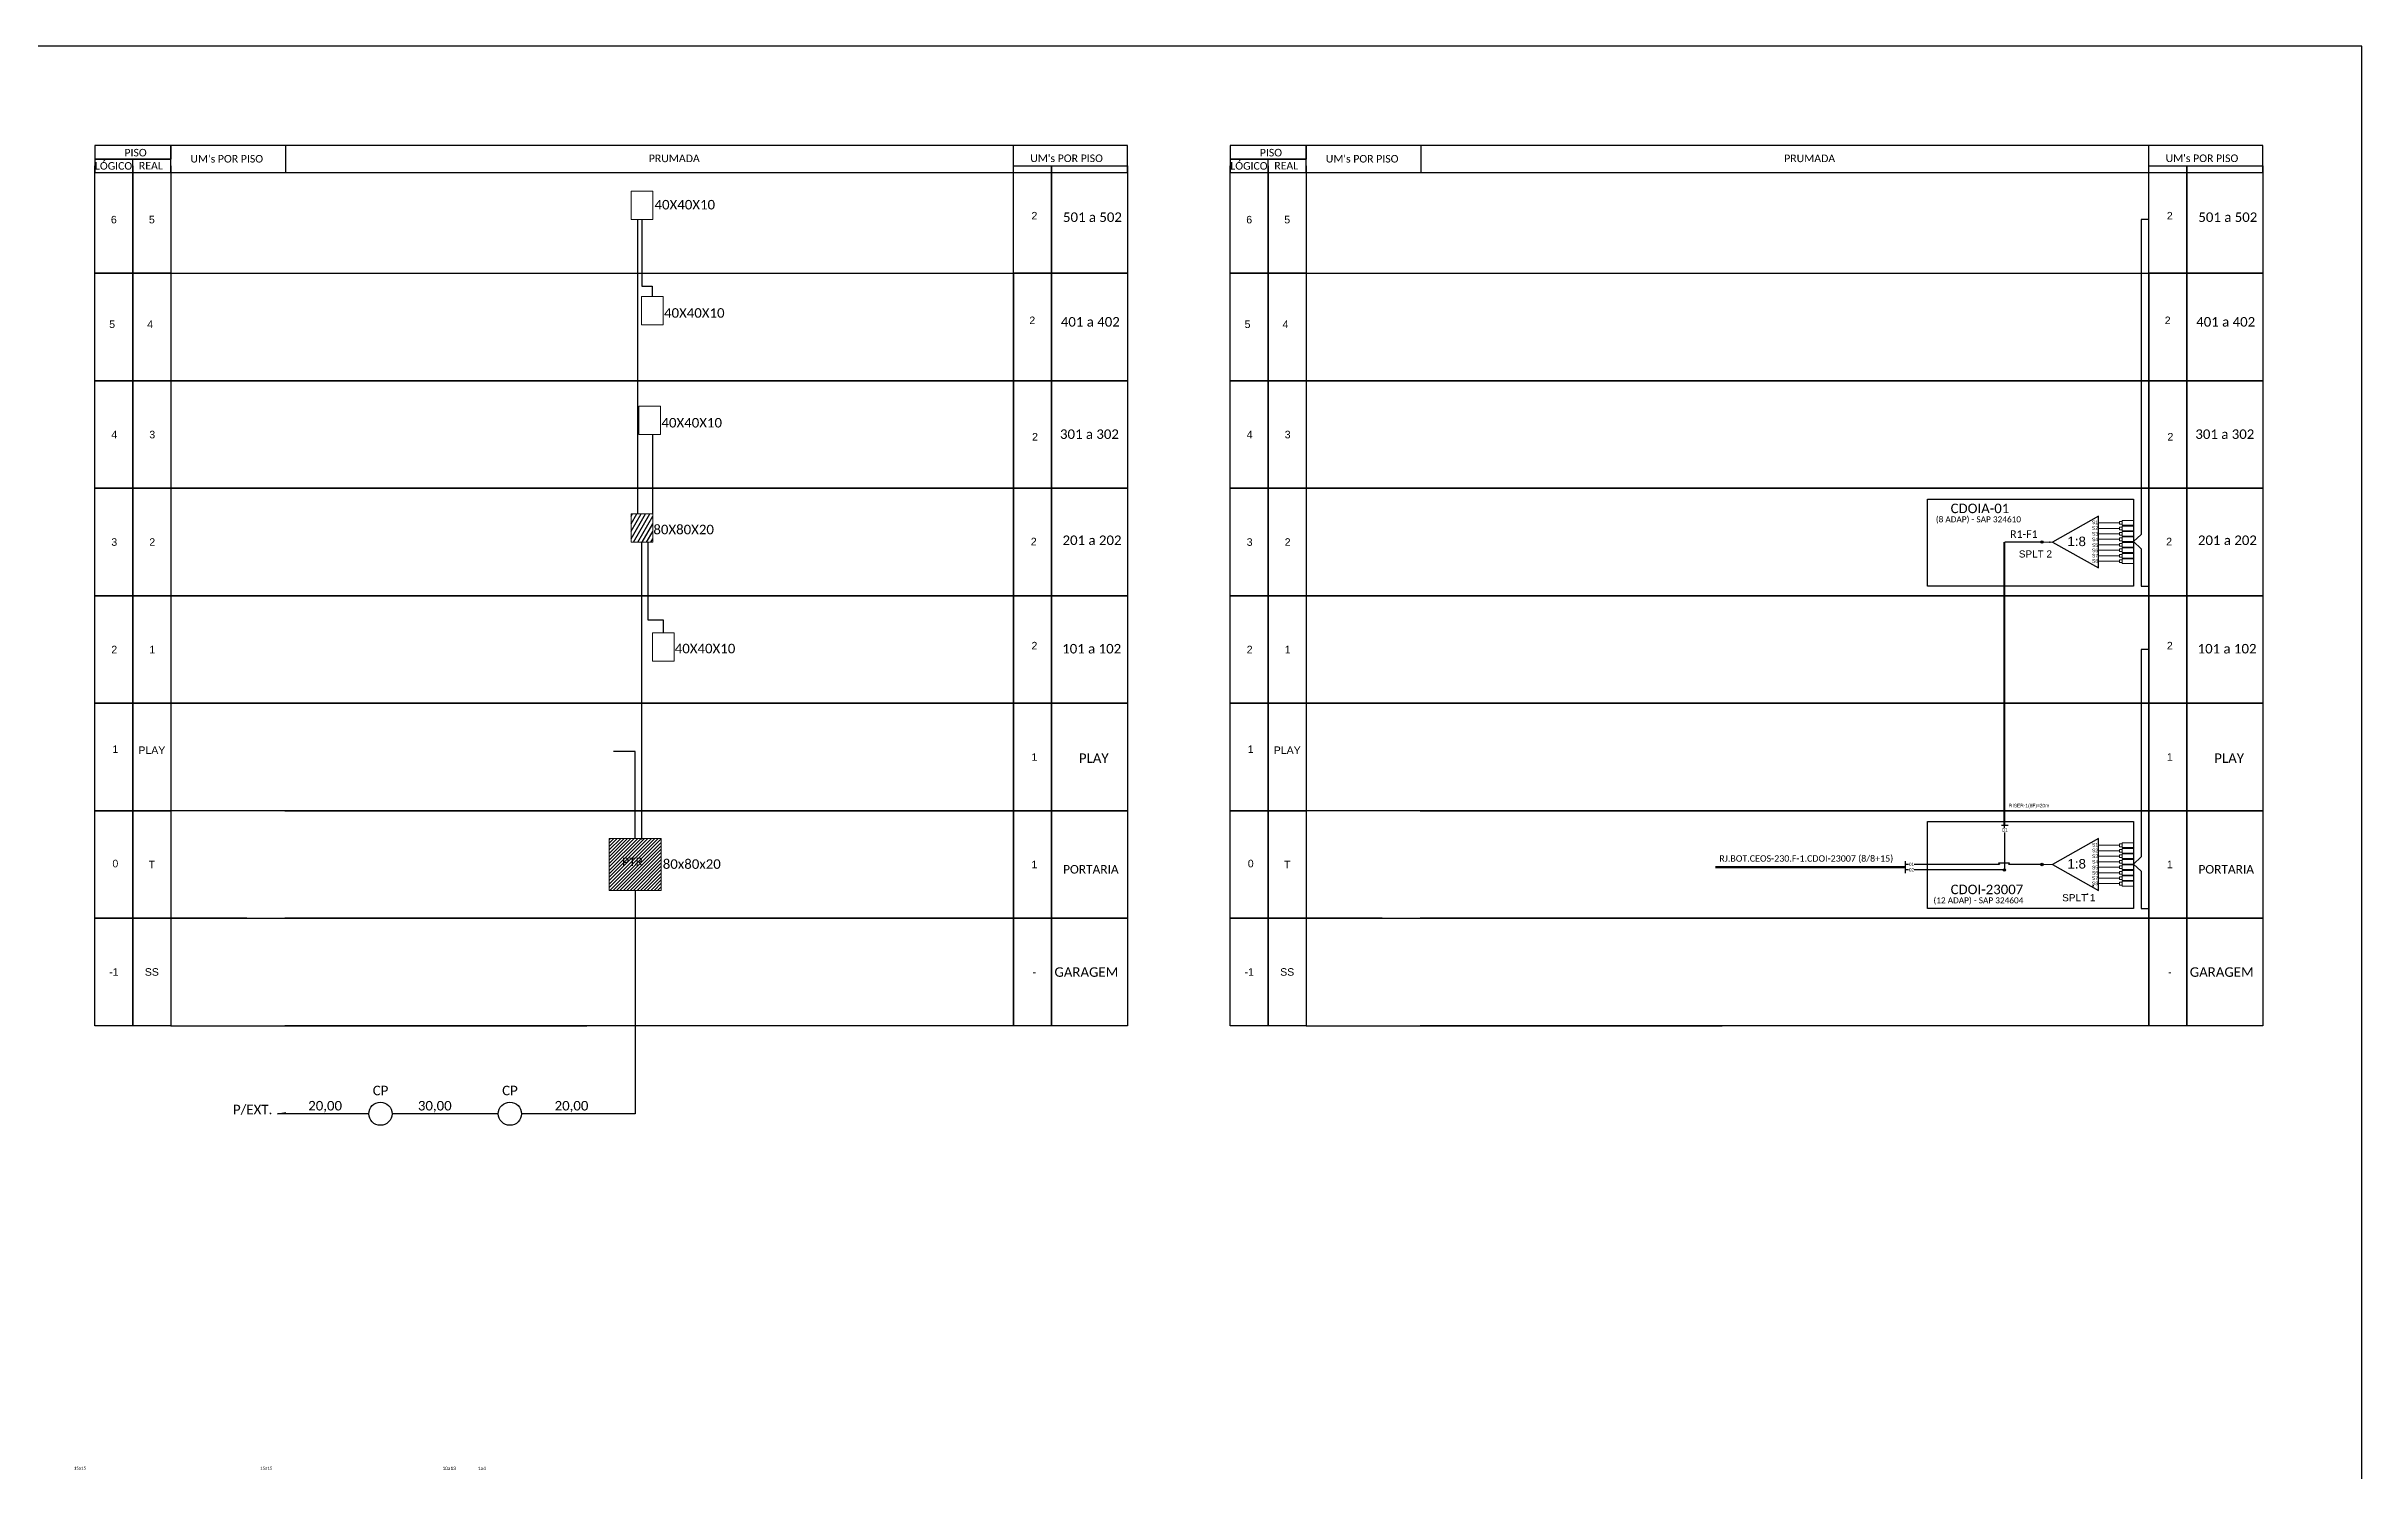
# Model space of a CAD drawing. Header units: metres. Extents: x -553 to 288, y 1114 to 1708.
# Drawn here: x -199.3 to 288, y 1408.4 to 1708.4 of the extents above; entities that cross this region are included whole.
import ezdxf
from ezdxf.enums import TextEntityAlignment as Align

# ---------------------------------------------------------------- set-up
doc = ezdxf.new("R2010")
doc.units = ezdxf.units.M
doc.styles.add('ARIAL', font='arial.ttf')
doc.styles.get("Standard").update_dxf_attribs({"font": 'arial.ttf'})
doc.styles.add('WMF-Calibri0', font='calibri.ttf')

# ---------------------------------------------------------------- blocks, each defined once
blk = doc.blocks.new('A$C64B91533')
at = {"color": 0}
for points in [[(0, 4.11), (23.15, 4.11), (23.15, 8.22), (0, 8.22)], [(0, 0), (23.15, 0), (23.15, 4.11), (0, 4.11)]]:
    blk.add_lwpolyline(points, close=True, dxfattribs=at)
for points in [[(23.15, 0), (314.47, 0), (314.47, 8.22), (23.15, 8.22), (23.15, 8.22), (23.15, 4.11)], [(58.2, 0), (58.2, 8.22)], [(279.76, 0), (279.76, 8.22)], [(11.57, 0), (11.57, 4.11)]]:
    blk.add_lwpolyline(points)
at = {"color": 0, "style": 'WMF-Calibri0'}
for s, p in [('     PISO', (4.96, 4.92)), ('  LÓGICO', (-1.58, 0.89)), ('    REAL', (10.18, 0.95)), ("UM's POR PISO", (29.11, 3.06)), ('PRUMADA', (168.7, 3.18)), ("UM's POR PISO", (284.86, 3.21))]:
    blk.add_text(s, height=2.3, dxfattribs=at).set_placement(p)
blk = doc.blocks.new('SPLT_1-8_SC-APC')
at = {"color": 1}
blk.add_lwpolyline([(-7.37, -2.1), (-17.04, -7.55), (-7.37, -13), (-7.37, -2.1)], dxfattribs=at)
at = {"color": 3, "lineweight": 0}
for points in [[(-2.99, -3.51), (-7.37, -3.51)], [(-7.37, -4.66), (-2.99, -4.66)], [(-2.41, -3.02), (-2.41, -4)], [(-2.41, -3.02), (0, -3.02)], [(-2.41, -4), (0, -4)], [(-2.41, -4.17), (-2.41, -5.16)], [(-2.41, -4.17), (0, -4.17)], [(-7.37, -5.82), (-2.99, -5.82)], [(-7.37, -6.97), (-2.99, -6.97)], [(-7.37, -8.12), (-2.99, -8.12)], [(-7.37, -9.28), (-2.99, -9.28)], [(-2.41, -5.16), (0, -5.16)], [(-2.41, -5.32), (-2.41, -6.31)], [(-2.41, -5.32), (0, -5.32)], [(-2.41, -6.31), (0, -6.31)], [(-2.41, -6.48), (-2.41, -7.46)], [(-2.41, -6.48), (0, -6.48)], [(-2.41, -7.46), (0, -7.46)], [(-2.41, -7.63), (-2.41, -8.62)], [(-2.41, -7.63), (0, -7.63)], [(-2.41, -8.62), (0, -8.62)], [(-2.41, -8.78), (-2.41, -9.77)], [(-2.41, -8.78), (0, -8.78)], [(-7.37, -10.43), (-2.99, -10.43)], [(-7.37, -11.58), (-2.99, -11.58)], [(-2.41, -9.77), (0, -9.77)], [(-2.41, -9.94), (-2.41, -10.92)], [(-2.41, -9.94), (0, -9.94)], [(-2.41, -10.92), (0, -10.92)], [(-2.41, -11.09), (-2.41, -12.08)], [(-2.41, -11.09), (0, -11.09)], [(-2.41, -12.08), (0, -12.08)]]:
    blk.add_lwpolyline(points, dxfattribs=at)
for points in [[(-2.99, -3.22), (-2.41, -3.22), (-2.41, -3.8), (-2.99, -3.8)], [(-2.99, -4.38), (-2.41, -4.38), (-2.41, -4.95), (-2.99, -4.95)], [(-2.99, -5.53), (-2.41, -5.53), (-2.41, -6.1), (-2.99, -6.1)], [(-2.99, -6.68), (-2.41, -6.68), (-2.41, -7.26), (-2.99, -7.26)], [(-2.99, -7.84), (-2.41, -7.84), (-2.41, -8.41), (-2.99, -8.41)], [(-2.99, -8.99), (-2.41, -8.99), (-2.41, -9.56), (-2.99, -9.56)], [(-2.99, -10.14), (-2.41, -10.14), (-2.41, -10.72), (-2.99, -10.72)], [(-2.99, -11.3), (-2.41, -11.3), (-2.41, -11.87), (-2.99, -11.87)]]:
    blk.add_lwpolyline(points, close=True, dxfattribs=at)
at = {"color": 1, "lineweight": 0}
blk.add_lwpolyline([(-17.04, -7.55), (-19.26, -7.55)], dxfattribs=at)
at = {"color": 1, "style": 'ARIAL'}
for s, height, p in [('S1', 0.75, (-8.74, -3.78)), ('S2', 0.75, (-8.74, -4.97)), ('1:8', 2, (-13.91, -8.4)), ('S3', 0.75, (-8.74, -6.18)), ('S4', 0.75, (-8.74, -7.36)), ('S5', 0.75, (-8.74, -8.57)), ('S6', 0.75, (-8.74, -9.69)), ('S7', 0.75, (-8.74, -10.78)), ('S8', 0.75, (-8.74, -11.9))]:
    blk.add_text(s, height=height, dxfattribs=at).set_placement(p)
blk = doc.blocks.new('SPLITTER_')
blk.add_point((0, 0))
at = {"style": 'ARIAL', "flags": 4}
blk.add_attdef('SPLT', (0, -3.26), '', height=1.5, dxfattribs=at)

msp = doc.modelspace()

# ---------------------------------------------------------------- hatches: boundary and pattern name
h = msp.add_hatch()
h.set_pattern_fill('ANSI31', color=1, scale=0.25, angle=15, style=0)
h.paths.add_polyline_path([(-71.67, 1609.95), (-76.24, 1609.95), (-76.24, 1603.99), (-71.67, 1603.99)])
h.paths.add_polyline_path([(-71.91, 1605.09), (-58.28, 1605.09), (-58.28, 1608.14), (-71.91, 1608.14)], flags=9)
h = msp.add_hatch(color=3)
h.dxf.hatch_style = 1
edge = h.paths.add_edge_path()
edge.add_arc((220.75, 1603.99), 0.256, 0, 360)
h = msp.add_hatch()
h.set_pattern_fill('ANSI31', color=1, scale=0.16, style=0)
h.set_pattern_definition([(45, (41.69293, 1538.10245), (-0.3592102, 0.3592102), [])])
h.paths.add_polyline_path([(-69.89, 1541.55), (-80.82, 1541.55), (-80.82, 1530.63), (-69.89, 1530.63)])
h.paths.add_polyline_path([(-78.31, 1535.35), (-73.36, 1535.35), (-73.36, 1538.05), (-78.31, 1538.05)], flags=24)
h = msp.add_hatch(color=3)
h.dxf.hatch_style = 1
edge = h.paths.add_edge_path()
edge.add_arc((212.82, 1534.95), 0.256, 0, 360)
h = msp.add_hatch(color=3)
h.dxf.hatch_style = 1
edge = h.paths.add_edge_path()
edge.add_arc((220.75, 1536.09), 0.256, 0, 360)

# ---------------------------------------------------------------- linework, layer by layer
for p, q in [((-189.11, 1547.41), (-181.11, 1547.41)), ((-189.11, 1524.77), (-189.11, 1547.41)), ((-181.11, 1547.41), (-181.11, 1524.77)), ((-181.11, 1547.41), (-173.11, 1547.41)), ((-181.11, 1524.77), (-181.11, 1547.41)), ((-173.11, 1547.41), (-173.11, 1524.77)), ((-157.11, 1547.41), (-173.11, 1547.41)), ((-173.11, 1547.41), (-173.11, 1524.77)), ((49.87, 1547.41), (57.87, 1547.41)), ((49.87, 1524.77), (49.87, 1547.41)), ((57.87, 1547.41), (57.87, 1524.77)), ((57.87, 1547.41), (65.87, 1547.41)), ((57.87, 1524.77), (57.87, 1547.41)), ((65.87, 1547.41), (65.87, 1524.77)), ((81.87, 1547.41), (65.87, 1547.41)), ((65.87, 1547.41), (65.87, 1524.77)), ((-189.11, 1524.77), (-181.11, 1524.77)), ((-189.11, 1502.14), (-189.11, 1524.77)), ((-181.11, 1524.77), (-189.11, 1524.77)), ((-181.11, 1524.77), (-181.11, 1502.14)), ((-181.11, 1524.77), (-173.11, 1524.77)), ((-181.11, 1502.14), (-181.11, 1524.77)), ((-173.11, 1524.77), (-181.11, 1524.77)), ((-173.11, 1524.77), (-173.11, 1502.14)), ((-157.11, 1524.77), (-173.11, 1524.77)), ((-173.11, 1524.77), (-173.11, 1502.14)), ((-173.11, 1524.77), (-157.11, 1524.77)), ((49.87, 1524.77), (57.87, 1524.77)), ((49.87, 1502.14), (49.87, 1524.77)), ((57.87, 1524.77), (49.87, 1524.77)), ((57.87, 1524.77), (57.87, 1502.14)), ((57.87, 1524.77), (65.87, 1524.77)), ((57.87, 1502.14), (57.87, 1524.77)), ((65.87, 1524.77), (57.87, 1524.77)), ((65.87, 1524.77), (65.87, 1502.14)), ((81.87, 1524.77), (65.87, 1524.77)), ((65.87, 1524.77), (65.87, 1502.14)), ((65.87, 1524.77), (81.87, 1524.77)), ((-181.11, 1502.14), (-189.11, 1502.14)), ((-173.11, 1502.14), (-181.11, 1502.14)), ((-173.11, 1502.14), (-85.56, 1502.14)), ((57.87, 1502.14), (49.87, 1502.14)), ((65.87, 1502.14), (57.87, 1502.14)), ((65.87, 1502.14), (153.42, 1502.14))]:
    msp.add_line(p, q)
at = {"color": 7}
msp.add_lwpolyline([(-552.97, 1114.37), (288.03, 1114.37), (288.03, 1708.37), (-552.97, 1708.37)], close=True, dxfattribs=at)
for points in [[(-181.11, 1683.2), (-181.11, 1660.57), (-189.11, 1660.57), (-189.11, 1683.2)], [(-173.11, 1683.2), (-173.11, 1660.57), (-181.11, 1660.57), (-181.11, 1683.2)], [(57.87, 1683.2), (57.87, 1660.57), (49.87, 1660.57), (49.87, 1683.2)], [(65.87, 1683.2), (65.87, 1660.57), (57.87, 1660.57), (57.87, 1683.2)], [(-173.11, 1660.57), (4.26, 1660.57), (4.26, 1637.94), (-173.11, 1637.94)], [(65.87, 1660.57), (243.24, 1660.57), (243.24, 1637.94), (65.87, 1637.94)], [(-173.11, 1637.94), (4.26, 1637.94), (4.26, 1615.3), (-173.11, 1615.3)], [(65.87, 1637.94), (243.24, 1637.94), (243.24, 1615.3), (65.87, 1615.3)], [(-173.11, 1615.3), (4.26, 1615.3), (4.26, 1592.67), (-173.11, 1592.67)], [(65.87, 1615.3), (243.24, 1615.3), (243.24, 1592.67), (65.87, 1592.67)], [(-173.11, 1592.67), (4.26, 1592.67), (4.26, 1570.04), (-173.11, 1570.04)], [(65.87, 1592.67), (243.24, 1592.67), (243.24, 1570.04), (65.87, 1570.04)], [(-173.11, 1570.04), (4.26, 1570.04), (4.26, 1547.41), (-149.11, 1547.41)], [(65.87, 1570.04), (243.24, 1570.04), (243.24, 1547.41), (89.86, 1547.41)], [(-149.11, 1547.41), (-157.11, 1547.41)], [(-149.11, 1547.41), (4.26, 1547.41), (4.26, 1524.77), (-149.11, 1524.77)], [(89.86, 1547.41), (81.87, 1547.41)], [(89.86, 1547.41), (243.24, 1547.41), (243.24, 1524.77), (89.86, 1524.77)], [(-157.11, 1524.77), (-149.11, 1524.77)], [(-149.11, 1524.77), (4.26, 1524.77), (4.26, 1502.14), (-149.11, 1502.14)], [(81.87, 1524.77), (89.86, 1524.77)], [(89.86, 1524.77), (243.24, 1524.77), (243.24, 1502.14), (89.86, 1502.14)]]:
    msp.add_lwpolyline(points)
for points in [[(4.26, 1683.2), (12.26, 1683.2), (12.26, 1660.57), (4.26, 1660.57)], [(12.26, 1683.2), (28.25, 1683.2), (28.25, 1660.57), (12.26, 1660.57)], [(243.24, 1683.2), (251.24, 1683.2), (251.24, 1660.57), (243.24, 1660.57)], [(251.24, 1683.2), (267.23, 1683.2), (267.23, 1660.57), (251.24, 1660.57)], [(-189.11, 1660.57), (-181.11, 1660.57), (-181.11, 1637.94), (-189.11, 1637.94)], [(-181.11, 1660.57), (-173.11, 1660.57), (-173.11, 1637.94), (-181.11, 1637.94)], [(4.26, 1660.57), (12.26, 1660.57), (12.26, 1637.94), (4.26, 1637.94)], [(12.26, 1660.57), (28.25, 1660.57), (28.25, 1637.94), (12.26, 1637.94)], [(49.87, 1660.57), (57.87, 1660.57), (57.87, 1637.94), (49.87, 1637.94)], [(57.87, 1660.57), (65.87, 1660.57), (65.87, 1637.94), (57.87, 1637.94)], [(243.24, 1660.57), (251.24, 1660.57), (251.24, 1637.94), (243.24, 1637.94)], [(251.24, 1660.57), (267.23, 1660.57), (267.23, 1637.94), (251.24, 1637.94)], [(-189.11, 1637.94), (-181.11, 1637.94), (-181.11, 1615.3), (-189.11, 1615.3)], [(-181.11, 1637.94), (-173.11, 1637.94), (-173.11, 1615.3), (-181.11, 1615.3)], [(4.26, 1637.94), (12.26, 1637.94), (12.26, 1615.3), (4.26, 1615.3)], [(12.26, 1637.94), (28.25, 1637.94), (28.25, 1615.3), (12.26, 1615.3)], [(49.87, 1637.94), (57.87, 1637.94), (57.87, 1615.3), (49.87, 1615.3)], [(57.87, 1637.94), (65.87, 1637.94), (65.87, 1615.3), (57.87, 1615.3)], [(243.24, 1637.94), (251.24, 1637.94), (251.24, 1615.3), (243.24, 1615.3)], [(251.24, 1637.94), (267.23, 1637.94), (267.23, 1615.3), (251.24, 1615.3)], [(-189.11, 1615.3), (-181.11, 1615.3), (-181.11, 1592.67), (-189.11, 1592.67)], [(-181.11, 1615.3), (-173.11, 1615.3), (-173.11, 1592.67), (-181.11, 1592.67)], [(4.26, 1615.3), (12.26, 1615.3), (12.26, 1592.67), (4.26, 1592.67)], [(12.26, 1615.3), (28.25, 1615.3), (28.25, 1592.67), (12.26, 1592.67)], [(49.87, 1615.3), (57.87, 1615.3), (57.87, 1592.67), (49.87, 1592.67)], [(57.87, 1615.3), (65.87, 1615.3), (65.87, 1592.67), (57.87, 1592.67)], [(243.24, 1615.3), (251.24, 1615.3), (251.24, 1592.67), (243.24, 1592.67)], [(251.24, 1615.3), (267.23, 1615.3), (267.23, 1592.67), (251.24, 1592.67)], [(-189.11, 1592.67), (-181.11, 1592.67), (-181.11, 1570.04), (-189.11, 1570.04)], [(-181.11, 1592.67), (-173.11, 1592.67), (-173.11, 1570.04), (-181.11, 1570.04)], [(4.26, 1592.67), (12.26, 1592.67), (12.26, 1570.04), (4.26, 1570.04)], [(12.26, 1592.67), (28.25, 1592.67), (28.25, 1570.04), (12.26, 1570.04)], [(49.87, 1592.67), (57.87, 1592.67), (57.87, 1570.04), (49.87, 1570.04)], [(57.87, 1592.67), (65.87, 1592.67), (65.87, 1570.04), (57.87, 1570.04)], [(243.24, 1592.67), (251.24, 1592.67), (251.24, 1570.04), (243.24, 1570.04)], [(251.24, 1592.67), (267.23, 1592.67), (267.23, 1570.04), (251.24, 1570.04)], [(-189.11, 1570.04), (-181.11, 1570.04), (-181.11, 1547.41), (-189.11, 1547.41)], [(-181.11, 1570.04), (-173.11, 1570.04), (-173.11, 1547.41), (-181.11, 1547.41)], [(4.26, 1570.04), (12.26, 1570.04), (12.26, 1547.41), (4.26, 1547.41)], [(12.26, 1570.04), (28.25, 1570.04), (28.25, 1547.41), (12.26, 1547.41)], [(49.87, 1570.04), (57.87, 1570.04), (57.87, 1547.41), (49.87, 1547.41)], [(57.87, 1570.04), (65.87, 1570.04), (65.87, 1547.41), (57.87, 1547.41)], [(243.24, 1570.04), (251.24, 1570.04), (251.24, 1547.41), (243.24, 1547.41)], [(251.24, 1570.04), (267.23, 1570.04), (267.23, 1547.41), (251.24, 1547.41)], [(4.26, 1547.41), (12.26, 1547.41), (12.26, 1524.77), (4.26, 1524.77)], [(12.26, 1547.41), (28.25, 1547.41), (28.25, 1524.77), (12.26, 1524.77)], [(243.24, 1547.41), (251.24, 1547.41), (251.24, 1524.77), (243.24, 1524.77)], [(251.24, 1547.41), (267.23, 1547.41), (267.23, 1524.77), (251.24, 1524.77)], [(4.26, 1524.77), (12.26, 1524.77), (12.26, 1502.14), (4.26, 1502.14)], [(12.26, 1524.77), (28.25, 1524.77), (28.25, 1502.14), (12.26, 1502.14)], [(243.24, 1524.77), (251.24, 1524.77), (251.24, 1502.14), (243.24, 1502.14)], [(251.24, 1524.77), (267.23, 1524.77), (267.23, 1502.14), (251.24, 1502.14)]]:
    msp.add_lwpolyline(points, close=True)
at = {"color": 0, "lineweight": 0}
for points in [[(-71.67, 1677.84), (-76.24, 1677.84), (-76.24, 1671.88), (-71.67, 1671.88)], [(-69.48, 1655.68), (-74.06, 1655.68), (-74.06, 1649.73), (-69.48, 1649.73)], [(-70.02, 1632.58), (-74.6, 1632.58), (-74.6, 1626.62), (-70.02, 1626.62)], [(-67.16, 1584.89), (-71.74, 1584.89), (-71.74, 1578.93), (-67.16, 1578.93)]]:
    msp.add_lwpolyline(points, close=True, dxfattribs=at)
at = {"color": 3}
for points in [[(-74.79, 1609.95), (-74.79, 1671.88)], [(-73.96, 1671.88), (-73.96, 1657.86), (-71.77, 1657.86), (-71.77, 1655.68)], [(243.24, 1671.88), (241.59, 1671.88), (241.58, 1605.58), (241.58, 1605.58), (241.58, 1605.58), (241.58, 1605.58), (240.01, 1604.07), (241.58, 1602.56), (241.59, 1594.73), (243.24, 1594.73)], [(-71.67, 1609.95), (-71.67, 1626.62)], [(-73.96, 1541.38), (-73.96, 1603.99)], [(-72.68, 1603.99), (-72.68, 1587.6), (-69.45, 1587.6), (-69.45, 1584.89)], [(243.24, 1581.35), (241.59, 1581.35), (241.58, 1537.67), (241.58, 1537.67), (241.58, 1537.67), (241.58, 1537.67), (240.01, 1536.16), (241.58, 1534.66), (241.59, 1526.82), (243.24, 1526.82)], [(-75.35, 1541.55), (-75.35, 1559.86), (-79.96, 1559.86)], [(192.62, 1536.09), (191.93, 1536.09)], [(220.75, 1536.09), (213.73, 1536.09), (213.93, 1536.38), (211.59, 1536.38), (211.8, 1536.09), (193.83, 1536.09)]]:
    msp.add_lwpolyline(points, dxfattribs=at)
at = {"color": 1, "lineweight": 0}
for points in [[(-71.67, 1609.95), (-76.24, 1609.95), (-76.24, 1603.99), (-71.67, 1603.99)], [(-69.89, 1541.55), (-80.82, 1541.55), (-80.82, 1530.63), (-69.89, 1530.63)]]:
    msp.add_lwpolyline(points, close=True, dxfattribs=at)
at = {"color": 1}
for points in [[(240.02, 1594.73), (196.63, 1594.73), (196.63, 1613.01), (240.02, 1613.01), (240.02, 1594.73)], [(240.02, 1526.83), (196.63, 1526.83), (196.63, 1545.11), (240.02, 1545.11), (240.02, 1526.83)], [(191.93, 1536.76), (191.93, 1534.27)], [(-75.35, 1530.63), (-75.35, 1483.61), (-99.31, 1483.61)], [(-131.42, 1483.61), (-150.68, 1483.61), (-148.9, 1483.89)], [(-104.19, 1483.61), (-126.55, 1483.61)]]:
    msp.add_lwpolyline(points, dxfattribs=at)
at = {"color": 5, "const_width": 0.465}
msp.add_lwpolyline([(212.82, 1603.99), (212.82, 1544.4), (212.82, 1544.4), (212.82, 1544.4)], dxfattribs=at)
at = {"color": 5}
for points in [[(220.75, 1603.99), (212.91, 1603.99)], [(212.19, 1544.4), (213.63, 1544.4)], [(212.82, 1543.79), (212.82, 1544.4)], [(212.82, 1542.86), (212.82, 1534.95)]]:
    msp.add_lwpolyline(points, dxfattribs=at)
at = {"color": 1, "const_width": 0.465}
msp.add_lwpolyline([(152.01, 1535.52), (191.93, 1535.52)], dxfattribs=at)
at = {"color": 2}
for points in [[(192.62, 1534.95), (191.93, 1534.95)], [(212.82, 1534.95), (193.83, 1534.95)]]:
    msp.add_lwpolyline(points, dxfattribs=at)
at = {"color": 3}
for centre in [(220.75, 1603.99), (212.82, 1534.95), (220.75, 1536.09)]:
    msp.add_circle(centre, 0.256, dxfattribs=at)
at = {"color": 5}
for centre in [(-128.99, 1483.61), (-101.75, 1483.61)]:
    msp.add_circle(centre, 2.44, dxfattribs=at)
msp.add_point((230.29, 1529.82))

# ---------------------------------------------------------------- block references
at = {"xscale": 0.6912000000001571, "yscale": 0.6911999999993714, "zscale": 0.6912000000000001}
for p in [(-189.11, 1681.78), (49.87, 1681.78)]:
    msp.add_blockref('A$C64B91533', p, dxfattribs=at)
at = {"color": 3}
for p in [(240.01, 1611.53), (240.01, 1543.64)]:
    msp.add_blockref('SPLT_1-8_SC-APC', p, dxfattribs=at)
ref = msp.add_blockref('SPLITTER_', (222.39, 1603.99), dxfattribs=dict(xscale=-1))
ref.add_attrib('SPLT', 'SPLT 2', (215.86, 1600.73), dxfattribs={"height": 1.5, "style": 'ARIAL'})
ref = msp.add_blockref('SPLITTER_', (231.52, 1531.61), dxfattribs=dict(xscale=-1))
ref.add_attrib('SPLT', 'SPLT 1', (224.99, 1528.35), dxfattribs={"height": 1.5, "style": 'ARIAL'})

# ---------------------------------------------------------------- texts
at = {"style": 'WMF-Calibri0'}
for s, height, p in [('40X40X10', 2.004, (-71.3, 1674.02)), ('501 a 502', 2.004, (14.67, 1671.39)), ('501 a 502', 2.004, (253.65, 1671.39)), ('40X40X10', 2.004, (-69.3, 1651.22)), ('401 a 402', 2.004, (14.22, 1649.35)), ('401 a 402', 2.004, (253.2, 1649.35)), ('40X40X10', 2.004, (-69.84, 1628.11)), ('301 a 302', 2.004, (14.04, 1625.7)), ('301 a 302', 2.004, (253.02, 1625.7)), ('80X80X20', 2.004, (-71.54, 1605.62)), ('201 a 202', 2.004, (14.58, 1603.36)), ('201 a 202', 2.004, (253.56, 1603.36)), ('40X40X10', 2.004, (-67.04, 1580.56)), ('101 a 102', 2.004, (14.51, 1580.53)), ('101 a 102', 2.004, (253.49, 1580.53)), ('PLAY', 2.004, (18.02, 1557.48)), ('PLAY', 2.004, (257, 1557.48)), ('PTR', 1.802, (-78.11, 1535.75)), ('80x80x20', 2.004, (-69.56, 1535.18)), ('PORTARIA', 1.804, (14.69, 1534.18)), ('PORTARIA', 1.804, (253.66, 1534.18)), ('GARAGEM', 2.004, (12.88, 1512.44)), ('GARAGEM', 2.004, (251.85, 1512.44)), ('P/EXT.', 2.004, (-160.03, 1483.5)), ('20,00', 2.004, (-144.19, 1484.3)), ('30,00', 2.004, (-121.11, 1484.3)), ('20,00', 2.004, (-92.33, 1484.3))]:
    msp.add_text(s, height=height, dxfattribs=at).set_placement(p)
at = {"color": 1, "style": 'WMF-Calibri0'}
for s, p in [('(8 ADAP) - SAP 324610', (207.36, 1608.14)), ('(12 ADAP) - SAP 324604', (207.36, 1527.91))]:
    msp.add_text(s, height=1.25, dxfattribs=at).set_placement(p, align=Align.CENTER)
for s, p in [('CDOIA-01', (201.51, 1610.07)), ('CDOI-23007', (201.51, 1529.84))]:
    msp.add_text(s, height=2, dxfattribs=at).set_placement(p)
at = {"color": 5, "style": 'WMF-Calibri0'}
for s, height, p in [('R1-F1', 1.6, (214.04, 1604.86)), ('CP', 2.004, (-130.61, 1487.5)), ('CP', 2.004, (-103.37, 1487.5))]:
    msp.add_text(s, height=height, dxfattribs=at).set_placement(p)
at = {"color": 5, "style": 'ARIAL'}
msp.add_text('RISER-1(8F)=20m', height=0.7316, dxfattribs=at).set_placement((218.02, 1548.5), align=Align.MIDDLE_CENTER)
at = {"style": 'ARIAL'}
for s, height, p in [('01', 0.799, (212.94, 1543.35)), ('01', 0.701, (193.27, 1536.12)), ('02', 0.701, (193.27, 1534.97))]:
    msp.add_text(s, height=height, dxfattribs=at).set_placement(p, align=Align.MIDDLE_CENTER)
at = {"color": 1, "style": 'WMF-Calibri0'}
msp.add_text('RJ.BOT.CEOS-230.F-1.CDOI-23007 (8/8+15)', height=1.3462, dxfattribs=at).set_placement((171.12, 1537.36, 0.93), align=Align.MIDDLE_CENTER)
at = {"width": 12.1722, "attachment_point": 5}
for s, insert, char_height in [('{\\fCalibri|b0|i0|c0|p34;\\C1;15a15\\C7;}', (-192.24, 1408.97), 0.6528), ('{\\fCalibri|b0|i0|c0|p34;\\C1;15a15\\C7;}', (-153.03, 1408.96), 0.6528), ('\\C7;\\fCalibri|b0|i0|c0|p34;10a13', (-114.53, 1408.93), 0.72), ('\\C7;\\fCalibri|b0|i0|c0|p34;1a4', (-107.64, 1408.93), 0.72)]:
    msp.add_mtext(s, dxfattribs=dict(at, insert=insert, char_height=char_height))
at = {"style": 'ARIAL', "flags": 12}
for tag, text, p in [('6', 'XX', (-185.11, 1671.88)), ('5', 'XX', (-177.11, 1671.88)), ('2', 'XX', (8.66, 1672.7)), ('6', 'XX', (53.87, 1671.88)), ('5', 'XX', (61.87, 1671.88)), ('2', 'XX', (247.64, 1672.7)), ('5', 'XX', (-185.47, 1649.85)), ('4', 'XX', (-177.47, 1649.85)), ('2', 'XX', (8.21, 1650.67)), ('5', 'XX', (53.51, 1649.85)), ('4', 'XX', (61.51, 1649.85)), ('2', 'XX', (247.19, 1650.67)), ('4', 'XX', (-185.02, 1626.62)), ('3', 'XX', (-177.02, 1626.62)), ('2', 'XX', (8.79, 1626.16)), ('4', 'XX', (53.96, 1626.62)), ('3', 'XX', (61.96, 1626.62)), ('2', 'XX', (247.77, 1626.16)), ('3', 'XX', (-185.02, 1603.99)), ('2', 'XX', (-177.02, 1603.99)), ('2', 'XX', (8.52, 1604.09)), ('3', 'XX', (53.96, 1603.99)), ('2', 'XX', (61.96, 1603.99)), ('2', 'XX', (247.5, 1604.09)), ('2', 'XX', (-185.02, 1581.35)), ('1', 'XX', (-177.02, 1581.35)), ('2', 'XX', (8.66, 1582.17)), ('2', 'XX', (53.96, 1581.35)), ('1', 'XX', (61.96, 1581.35)), ('2', 'XX', (247.64, 1582.17)), ('1', '0', (-184.79, 1560.37)), ('PLAY', 'T', (-177.11, 1560.16)), ('1', '0', (54.19, 1560.37)), ('PLAY', 'T', (61.87, 1560.16)), ('1', 'XX', (8.66, 1558.72)), ('1', 'XX', (247.64, 1558.72)), ('0', '0', (-184.79, 1536.29)), ('T', 'T', (-177.11, 1536.09)), ('1', '3', (8.66, 1536.09)), ('0', '0', (54.19, 1536.29)), ('T', 'T', (61.87, 1536.09)), ('1', '3', (247.64, 1536.09)), ('-1', '-1', (-185.11, 1513.46)), ('SS', 'XX', (-177.11, 1513.46)), ('-', 'XX', (8.66, 1513.46)), ('-1', '-1', (53.87, 1513.46)), ('SS', 'XX', (61.87, 1513.46)), ('-', 'XX', (247.64, 1513.46))]:
    msp.add_attdef(tag, text=text, height=1.59, dxfattribs=at).set_placement(p, align=Align.MIDDLE_CENTER)

doc.saveas('drawing.dxf')
